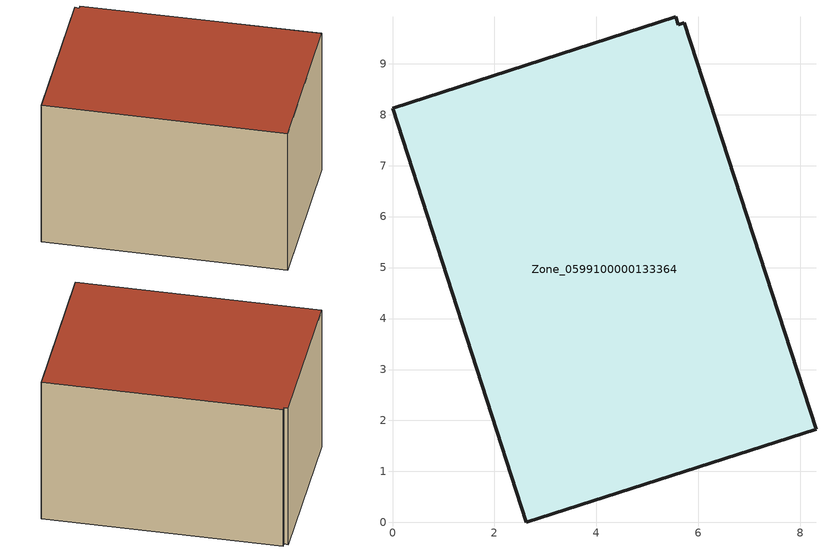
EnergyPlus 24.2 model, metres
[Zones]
Zone_0599100000133364
 floor ground (C_G): 5.72,9.8 8.31,1.83 2.63,0 0,8.13 5.55,9.92 5.61,9.76 z3.83
 wall outside (C_F): 2.63,0 8.31,1.83 5.72,9.8 5.61,9.76 5.55,9.92 0,8.13 2.63,0 z3.83:9.54
 roof outside (C_R): 8.31,1.83 5.72,9.8 5.61,9.76 5.55,9.92 0,8.13 2.63,0 z9.54
[BUILDING]
Pand.0599100000133364: North Axis=0; Terrain=City; Loads Convergence Tolerance Value=0.04; Temperature Convergence Tolerance Value=0.4; Solar Distribution=FullExterior; Maximum Number of Warmup Days=25; Minimum Number of Warmup Days=1
[Site:Location]
Rotterdam.The.Hague.AP_ZH_NLD Design_Conditions: Latitude=51.96; Longitude=4.45; Time Zone=1; Elevation=-4.5
[SITE:GROUNDTEMPERATURE:BUILDINGSURFACE]
18, 18, 18, 18, 18, 18, 18, 18, 18, 18, 18, 18
[MATERIAL] Thermal Absorptance=0.9; Solar Absorptance=0.7; Visible Absorptance=0.7
Name | Roughness | Thickness | Conductivity | Density | Specific Heat
G.TI.1946-1964 | MediumSmooth | 0.15 | 1 | 540 | 1210
F.TI.1946-1964 | Rough | 0.3 | 0.857143 | 1920 | 840
R.TI.1946-1964 | MediumRough | 0.2 | 0.277778 | 1500 | 1000
[CONSTRUCTION]
C_G: G.TI.1946-1964
C_F: F.TI.1946-1964
C_R: R.TI.1946-1964
[ZONE]
Zone_0599100000133364: Type=1; Multiplier=1; Ceiling Height=Autocalculate; Volume=Autocalculate; Floor Area=autocalculate; Part of Total Floor Area=Yes
[ZONEINFILTRATION:DESIGNFLOWRATE]
Infil_Zone_0599100000133364: Zone or ZoneList or Space or SpaceList=Zone_0599100000133364; Schedule=AlwaysOn; Design Flow Rate Calculation Method=Flow/Area; Flow Rate per Floor Area=0.003; Constant Term Coefficient=1; Temperature Term Coefficient=0; Velocity Term Coefficient=0; Velocity Squared Term Coefficient=0
[HVACTEMPLATE:ZONE:IDEALLOADSAIRSYSTEM]
Zone_0599100000133364: Maximum Heating Supply Air Temperature=50; Minimum Cooling Supply Air Temperature=13; Maximum Heating Supply Air Humidity Ratio=0.0156; Minimum Cooling Supply Air Humidity Ratio=0.0077; Heating Limit=NoLimit; Cooling Limit=NoLimit; Dehumidification Control Type=ConstantSensibleHeatRatio; Cooling Sensible Heat Ratio=0.7; Dehumidification Setpoint=60; Humidification Control Type=None; Humidification Setpoint=30; Outdoor Air Method=None; Outdoor Air Flow Rate per Person=0.00944; Outdoor Air Flow Rate per Zone Floor Area=0; Outdoor Air Flow Rate per Zone=0; Demand Controlled Ventilation Type=None; Outdoor Air Economizer Type=NoEconomizer; Heat Recovery Type=None; Sensible Heat Recovery Effectiveness=0.7; Latent Heat Recovery Effectiveness=0.65
[ZONECONTROL:THERMOSTAT]
ThermostatControl_Zone_0599100000133364: Zone or ZoneList=Zone_0599100000133364; Control Type Schedule=DualSetpointControlType; Control 1=Thermostat_Zone_0599100000133364; Temperature Difference Between Cutout And Setpoint=0
[THERMOSTATSETPOINT:DUALSETPOINT]
Thermostat_Zone_0599100000133364: Heating Setpoint Temperature Schedule=HeatingSetpoint_Zone_0599100000133364; Cooling Setpoint Temperature Schedule=CoolingSetpoint_Zone_0599100000133364
[SCHEDULE:COMPACT]
HeatingSetpoint_Zone_0599100000133364: Through: 12/31, For: AllDays, Until: 24:00, 21
CoolingSetpoint_Zone_0599100000133364: Through: 12/31, For: AllDays, Until: 24:00, 24
DualSetpointControlType: Through: 12/31, For: AllDays, Until: 24:00, 4
AlwaysOn: Through: 12/31, For: AllDays, Until: 24:00, 1
